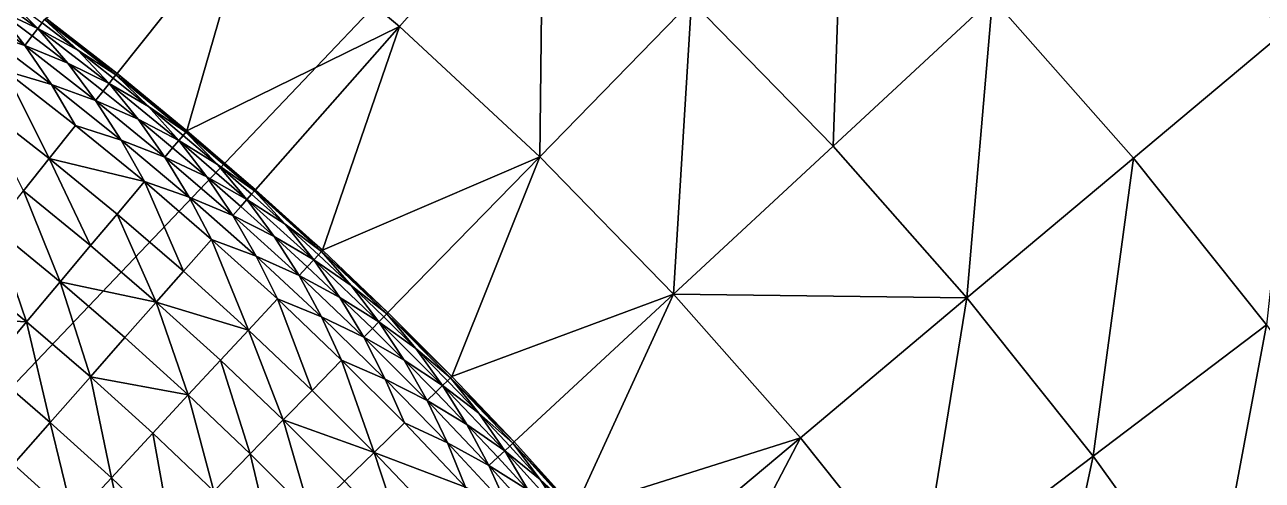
# Model space of a CAD drawing. Header units: millimetres. Extents: x -3250 to 5350, y -3250 to 3250.
# Drawn here: x 1495 to 2349, y 1674 to 1988 of the extents above; entities that cross this region are included whole.
import ezdxf

# ---------------------------------------------------------------- set-up
doc = ezdxf.new("R2010")
doc.units = ezdxf.units.MM
doc.header["$MEASUREMENT"] = 0
doc.layers.add('MESH_3D', color=2, linetype='CONTINUOUS')

msp = doc.modelspace()

# ---------------------------------------------------------------- linework, layer by layer
at = {"layer": 'MESH_3D'}
for points in [[(2150.48, 2436.79, 32500), (-3128.53, 880.23, 32500), (-2326.57, -2269.27, 32500)], [(2150.48, 2436.79, 32500), (-2269.27, 2326.57, 32500), (-3128.53, 880.23, 32500)], [(2150.48, 2436.79, 32500), (-2326.57, -2269.27, 32500), (3105.61, 957.95, 32500)], [(2150.48, 2436.79, 32500), (3105.61, 957.95, 32500), (2590.68, 1962.36, 32500)], [(2150.48, 2436.79, 32500), (2590.68, 1962.36, 32500), (2540.95, 2026.34, 32500)], [(2059.8, 2111.81, 24600), (2052.55, 1904.48, 24400), (1955.06, 2004.43, 24400)], [(2059.8, 2111.81, 24600), (2162.5, 2006.51, 24600), (2052.55, 1904.48, 24400)], [(1852.72, 2099.39, 24400), (1753.47, 1986.92, 24200), (1652.25, 2071.85, 24200)], [(1852.72, 2099.39, 24400), (1850.33, 1897.05, 24200), (1753.47, 1986.92, 24200)], [(1852.72, 2099.39, 24400), (1955.06, 2004.43, 24400), (1850.33, 1897.05, 24200)], [(1652.25, 2071.85, 24200), (1558.72, 1954.58, 24000), (1509.51, 1992.83, 24000)], [(1652.25, 2071.85, 24200), (1606.97, 1915.11, 24000), (1558.72, 1954.58, 24000)], [(1652.25, 2071.85, 24200), (1753.47, 1986.92, 24200), (1606.97, 1915.11, 24000)], [(1475.38, 1999.07, -138.74), (1454.18, 2022.64, -105.25), (1504.15, 1985.75, -105.25)], [(1482.09, 2008.16, -71.93), (1504.15, 1985.75, -105.25), (1454.18, 2022.64, -105.25)], [(1464.4, 1984.19, -205.25), (1445.5, 2010.57, -171.85), (1495.18, 1973.91, -171.85)], [(1475.38, 1999.07, -138.74), (1495.18, 1973.91, -171.85), (1445.5, 2010.57, -171.85)], [(1482.09, 2008.16, -71.93), (1507.01, 1989.53, -71.93), (1504.15, 1985.75, -105.25)], [(2162.5, 2006.51, 24600), (2144.92, 1799.81, 24400), (2052.55, 1904.48, 24400)], [(2162.5, 2006.51, 24600), (2259.83, 1896.22, 24600), (2144.92, 1799.81, 24400)], [(2374.74, 1992.64, 24800), (2259.83, 1896.22, 24600), (2162.5, 2006.51, 24600)], [(1475.38, 1999.07, -138.74), (1500.18, 1980.52, -138.74), (1495.18, 1973.91, -171.85)], [(1475.38, 1999.07, -138.74), (1504.15, 1985.75, -105.25), (1500.18, 1980.52, -138.74)], [(1955.06, 2004.43, 24400), (1942.59, 1802.46, 24200), (1850.33, 1897.05, 24200)], [(1955.06, 2004.43, 24400), (2052.55, 1904.48, 24400), (1942.59, 1802.46, 24200)], [(1507.01, 1989.53, -71.93), (1531.69, 1970.59, -71.93), (1504.15, 1985.75, -105.25)], [(1507.01, 1989.53, -71.93), (1508.8, 1991.89, -38.42), (1531.69, 1970.59, -71.93)], [(1508.8, 1991.89, -38.42), (1509.51, 1992.83), (1558.72, 1954.58)], [(1508.8, 1991.89, -38.42), (1558.72, 1954.58), (1557.99, 1953.66, -38.42)], [(1531.69, 1970.59, -71.93), (1508.8, 1991.89, -38.42), (1557.99, 1953.66, -38.42)], [(1509.51, 1992.83, 24000), (1558.72, 1954.58), (1509.51, 1992.83)], [(1509.51, 1992.83, 24000), (1558.72, 1954.58, 24000), (1558.72, 1954.58)], [(2374.74, 1992.64, 24800), (2351.54, 1781.22, 24600), (2259.83, 1896.22, 24600)], [(1464.4, 1984.19, -205.25), (1495.18, 1973.91, -171.85), (1513.41, 1947.07, -205.25)], [(1464.4, 1984.19, -205.25), (1513.41, 1947.07, -205.25), (1481.87, 1956.34, -238.11)], [(1500.18, 1980.52, -138.74), (1524.76, 1961.66, -138.74), (1495.18, 1973.91, -171.85)], [(1500.18, 1980.52, -138.74), (1504.15, 1985.75, -105.25), (1524.76, 1961.66, -138.74)], [(1524.76, 1961.66, -138.74), (1504.15, 1985.75, -105.25), (1553.19, 1947.64, -105.25)], [(1531.69, 1970.59, -71.93), (1553.19, 1947.64, -105.25), (1504.15, 1985.75, -105.25)], [(1753.47, 1986.92, 24200), (1654.21, 1874.45, 24000), (1606.97, 1915.11, 24000)], [(1753.47, 1986.92, 24200), (1700.43, 1832.63, 24000), (1654.21, 1874.45, 24000)], [(1753.47, 1986.92, 24200), (1850.33, 1897.05, 24200), (1700.43, 1832.63, 24000)], [(1513.41, 1947.07, -205.25), (1495.18, 1973.91, -171.85), (1543.92, 1936.02, -171.85)], [(1524.76, 1961.66, -138.74), (1543.92, 1936.02, -171.85), (1495.18, 1973.91, -171.85)], [(1531.69, 1970.59, -71.93), (1557.99, 1953.66, -38.42), (1556.14, 1951.34, -71.93)], [(1531.69, 1970.59, -71.93), (1556.14, 1951.34, -71.93), (1553.19, 1947.64, -105.25)], [(1481.87, 1956.34, -238.11), (1511.98, 1895.97, -303.82), (1464.24, 1933.07, -303.82)], [(1481.87, 1956.34, -238.11), (1530.18, 1918.79, -238.11), (1511.98, 1895.97, -303.82)], [(1513.41, 1947.07, -205.25), (1530.18, 1918.79, -238.11), (1481.87, 1956.34, -238.11)], [(1524.76, 1961.66, -138.74), (1549.09, 1942.5, -138.74), (1543.92, 1936.02, -171.85)], [(1524.76, 1961.66, -138.74), (1553.19, 1947.64, -105.25), (1549.09, 1942.5, -138.74)], [(1513.41, 1947.07, -205.25), (1561.48, 1908.73, -205.25), (1530.18, 1918.79, -238.11)], [(1513.41, 1947.07, -205.25), (1543.92, 1936.02, -171.85), (1561.48, 1908.73, -205.25)], [(1549.09, 1942.5, -138.74), (1553.19, 1947.64, -105.25), (1573.19, 1923.04, -138.74)], [(1556.14, 1951.34, -71.93), (1580.35, 1931.79, -71.93), (1553.19, 1947.64, -105.25)], [(1573.19, 1923.04, -138.74), (1553.19, 1947.64, -105.25), (1601.26, 1908.31, -105.25)], [(1580.35, 1931.79, -71.93), (1601.26, 1908.31, -105.25), (1553.19, 1947.64, -105.25)], [(1556.14, 1951.34, -71.93), (1557.99, 1953.66, -38.42), (1580.35, 1931.79, -71.93)], [(1557.99, 1953.66, -38.42), (1558.72, 1954.58), (1606.21, 1914.21, -38.42)], [(1580.35, 1931.79, -71.93), (1557.99, 1953.66, -38.42), (1606.21, 1914.21, -38.42)], [(1606.21, 1914.21, -38.42), (1558.72, 1954.58), (1606.97, 1915.11)], [(1558.72, 1954.58, 24000), (1606.97, 1915.11), (1558.72, 1954.58)], [(1558.72, 1954.58, 24000), (1606.97, 1915.11, 24000), (1606.97, 1915.11)], [(1549.09, 1942.5, -138.74), (1573.19, 1923.04, -138.74), (1543.92, 1936.02, -171.85)], [(1464.24, 1933.07, -303.82), (1511.98, 1895.97, -303.82), (1494.27, 1873.76, -355.73)], [(1561.48, 1908.73, -205.25), (1543.92, 1936.02, -171.85), (1591.71, 1896.93, -171.85)], [(1573.19, 1923.04, -138.74), (1591.71, 1896.93, -171.85), (1543.92, 1936.02, -171.85)], [(1580.35, 1931.79, -71.93), (1606.21, 1914.21, -38.42), (1604.31, 1911.94, -71.93)], [(1580.35, 1931.79, -71.93), (1604.31, 1911.94, -71.93), (1601.26, 1908.31, -105.25)], [(1573.19, 1923.04, -138.74), (1601.26, 1908.31, -105.25), (1597.04, 1903.28, -138.74)], [(1573.19, 1923.04, -138.74), (1597.04, 1903.28, -138.74), (1591.71, 1896.93, -171.85)], [(1530.18, 1918.79, -238.11), (1577.55, 1880.05, -238.11), (1511.98, 1895.97, -303.82)], [(1561.48, 1908.73, -205.25), (1577.55, 1880.05, -238.11), (1530.18, 1918.79, -238.11)], [(1604.31, 1911.94, -71.93), (1606.21, 1914.21, -38.42), (1628.02, 1891.79, -71.93)], [(1606.21, 1914.21, -38.42), (1606.97, 1915.11), (1654.21, 1874.45)], [(1606.21, 1914.21, -38.42), (1654.21, 1874.45), (1653.43, 1873.57, -38.42)], [(1628.02, 1891.79, -71.93), (1606.21, 1914.21, -38.42), (1653.43, 1873.57, -38.42)], [(1654.21, 1874.45, 24000), (1654.21, 1874.45), (1606.97, 1915.11)], [(1606.97, 1915.11, 24000), (1654.21, 1874.45, 24000), (1606.97, 1915.11)], [(1561.48, 1908.73, -205.25), (1591.71, 1896.93, -171.85), (1608.58, 1869.21, -205.25)], [(1561.48, 1908.73, -205.25), (1608.58, 1869.21, -205.25), (1577.55, 1880.05, -238.11)], [(1597.04, 1903.28, -138.74), (1601.26, 1908.31, -105.25), (1620.64, 1883.22, -138.74)], [(1604.31, 1911.94, -71.93), (1628.02, 1891.79, -71.93), (1601.26, 1908.31, -105.25)], [(1620.64, 1883.22, -138.74), (1601.26, 1908.31, -105.25), (1648.34, 1867.8, -105.25)], [(1628.02, 1891.79, -71.93), (1648.34, 1867.8, -105.25), (1601.26, 1908.31, -105.25)], [(2052.55, 1904.48, 24400), (2144.92, 1799.81, 24400), (1942.59, 1802.46, 24200)], [(1511.98, 1895.97, -303.82), (1540.52, 1835.92, -355.73), (1494.27, 1873.76, -355.73)], [(1511.98, 1895.97, -303.82), (1558.78, 1857.68, -303.82), (1540.52, 1835.92, -355.73)], [(1577.55, 1880.05, -238.11), (1558.78, 1857.68, -303.82), (1511.98, 1895.97, -303.82)], [(1597.04, 1903.28, -138.74), (1620.64, 1883.22, -138.74), (1591.71, 1896.93, -171.85)], [(1608.58, 1869.21, -205.25), (1591.71, 1896.93, -171.85), (1638.51, 1856.65, -171.85)], [(1620.64, 1883.22, -138.74), (1638.51, 1856.65, -171.85), (1591.71, 1896.93, -171.85)], [(1850.33, 1897.05, 24200), (1745.59, 1789.67, 24000), (1700.43, 1832.63, 24000)], [(1850.33, 1897.05, 24200), (1789.67, 1745.59, 24000), (1745.59, 1789.67, 24000)], [(1850.33, 1897.05, 24200), (1942.59, 1802.46, 24200), (1789.67, 1745.59, 24000)], [(2259.83, 1896.22, 24600), (2231.97, 1690.65, 24400), (2144.92, 1799.81, 24400)], [(2259.83, 1896.22, 24600), (2351.54, 1781.22, 24600), (2231.97, 1690.65, 24400)], [(1628.02, 1891.79, -71.93), (1651.47, 1871.35, -71.93), (1648.34, 1867.8, -105.25)], [(1628.02, 1891.79, -71.93), (1653.43, 1873.57, -38.42), (1651.47, 1871.35, -71.93)], [(1577.55, 1880.05, -238.11), (1604.61, 1818.24, -303.82), (1558.78, 1857.68, -303.82)], [(1577.55, 1880.05, -238.11), (1623.93, 1840.13, -238.11), (1604.61, 1818.24, -303.82)], [(1608.58, 1869.21, -205.25), (1623.93, 1840.13, -238.11), (1577.55, 1880.05, -238.11)], [(1620.64, 1883.22, -138.74), (1648.34, 1867.8, -105.25), (1643.99, 1862.87, -138.74)], [(1620.64, 1883.22, -138.74), (1643.99, 1862.87, -138.74), (1638.51, 1856.65, -171.85)], [(1494.27, 1873.76, -355.73), (1519.5, 1810.87, -406.77), (1473.88, 1848.19, -406.77)], [(1494.27, 1873.76, -355.73), (1540.52, 1835.92, -355.73), (1519.5, 1810.87, -406.77)], [(1651.47, 1871.35, -71.93), (1674.67, 1850.61, -71.93), (1648.34, 1867.8, -105.25)], [(1651.47, 1871.35, -71.93), (1653.43, 1873.57, -38.42), (1674.67, 1850.61, -71.93)], [(1653.43, 1873.57, -38.42), (1654.21, 1874.45), (1700.43, 1832.63)], [(1653.43, 1873.57, -38.42), (1700.43, 1832.63), (1699.63, 1831.76, -38.42)], [(1674.67, 1850.61, -71.93), (1653.43, 1873.57, -38.42), (1699.63, 1831.76, -38.42)], [(1654.21, 1874.45, 24000), (1700.43, 1832.63), (1654.21, 1874.45)], [(1654.21, 1874.45, 24000), (1700.43, 1832.63, 24000), (1700.43, 1832.63)], [(1608.58, 1869.21, -205.25), (1654.68, 1828.52, -205.25), (1623.93, 1840.13, -238.11)], [(1608.58, 1869.21, -205.25), (1638.51, 1856.65, -171.85), (1654.68, 1828.52, -205.25)], [(1643.99, 1862.87, -138.74), (1667.09, 1842.23, -138.74), (1638.51, 1856.65, -171.85)], [(1643.99, 1862.87, -138.74), (1648.34, 1867.8, -105.25), (1667.09, 1842.23, -138.74)], [(1667.09, 1842.23, -138.74), (1648.34, 1867.8, -105.25), (1694.39, 1826.12, -105.25)], [(1674.67, 1850.61, -71.93), (1694.39, 1826.12, -105.25), (1648.34, 1867.8, -105.25)], [(1558.78, 1857.68, -303.82), (1585.82, 1796.95, -355.73), (1540.52, 1835.92, -355.73)], [(1558.78, 1857.68, -303.82), (1604.61, 1818.24, -303.82), (1585.82, 1796.95, -355.73)], [(1654.68, 1828.52, -205.25), (1638.51, 1856.65, -171.85), (1684.28, 1815.23, -171.85)], [(1667.09, 1842.23, -138.74), (1684.28, 1815.23, -171.85), (1638.51, 1856.65, -171.85)], [(1473.88, 1848.19, -406.77), (1496.37, 1783.31, -455.71), (1451.45, 1820.06, -455.71)], [(1473.88, 1848.19, -406.77), (1519.5, 1810.87, -406.77), (1496.37, 1783.31, -455.71)], [(1674.67, 1850.61, -71.93), (1699.63, 1831.76, -38.42), (1697.61, 1829.59, -71.93)], [(1674.67, 1850.61, -71.93), (1697.61, 1829.59, -71.93), (1694.39, 1826.12, -105.25)], [(1540.52, 1835.92, -355.73), (1585.82, 1796.95, -355.73), (1519.5, 1810.87, -406.77)], [(1623.93, 1840.13, -238.11), (1649.44, 1777.67, -303.82), (1604.61, 1818.24, -303.82)], [(1623.93, 1840.13, -238.11), (1669.3, 1799.07, -238.11), (1649.44, 1777.67, -303.82)], [(1654.68, 1828.52, -205.25), (1669.3, 1799.07, -238.11), (1623.93, 1840.13, -238.11)], [(1667.09, 1842.23, -138.74), (1694.39, 1826.12, -105.25), (1689.92, 1821.31, -138.74)], [(1667.09, 1842.23, -138.74), (1689.92, 1821.31, -138.74), (1684.28, 1815.23, -171.85)], [(1654.68, 1828.52, -205.25), (1699.76, 1786.7, -205.25), (1669.3, 1799.07, -238.11)], [(1654.68, 1828.52, -205.25), (1684.28, 1815.23, -171.85), (1699.76, 1786.7, -205.25)], [(1697.61, 1829.59, -71.93), (1720.29, 1808.29, -71.93), (1694.39, 1826.12, -105.25)], [(1697.61, 1829.59, -71.93), (1699.63, 1831.76, -38.42), (1720.29, 1808.29, -71.93)], [(1699.63, 1831.76, -38.42), (1700.43, 1832.63), (1745.59, 1789.67)], [(1699.63, 1831.76, -38.42), (1745.59, 1789.67), (1744.77, 1788.82, -38.42)], [(1720.29, 1808.29, -71.93), (1699.63, 1831.76, -38.42), (1744.77, 1788.82, -38.42)], [(1745.59, 1789.67, 24000), (1745.59, 1789.67), (1700.43, 1832.63)], [(1700.43, 1832.63, 24000), (1745.59, 1789.67, 24000), (1700.43, 1832.63)], [(1451.45, 1820.06, -455.71), (1496.37, 1783.31, -455.71), (1425.26, 1787.22, -506.08)], [(1604.61, 1818.24, -303.82), (1649.44, 1777.67, -303.82), (1585.82, 1796.95, -355.73)], [(1689.92, 1821.31, -138.74), (1712.5, 1800.1, -138.74), (1684.28, 1815.23, -171.85)], [(1689.92, 1821.31, -138.74), (1694.39, 1826.12, -105.25), (1712.5, 1800.1, -138.74)], [(1712.5, 1800.1, -138.74), (1694.39, 1826.12, -105.25), (1739.39, 1783.31, -105.25)], [(1720.29, 1808.29, -71.93), (1739.39, 1783.31, -105.25), (1694.39, 1826.12, -105.25)], [(1519.5, 1810.87, -406.77), (1540.36, 1745.45, -455.71), (1496.37, 1783.31, -455.71)], [(1519.5, 1810.87, -406.77), (1564.18, 1772.43, -406.77), (1540.36, 1745.45, -455.71)], [(1585.82, 1796.95, -355.73), (1564.18, 1772.43, -406.77), (1519.5, 1810.87, -406.77)], [(1699.76, 1786.7, -205.25), (1684.28, 1815.23, -171.85), (1729.02, 1772.67, -171.85)], [(1712.5, 1800.1, -138.74), (1729.02, 1772.67, -171.85), (1684.28, 1815.23, -171.85)], [(1720.29, 1808.29, -71.93), (1742.7, 1786.7, -71.93), (1739.39, 1783.31, -105.25)], [(1720.29, 1808.29, -71.93), (1744.77, 1788.82, -38.42), (1742.7, 1786.7, -71.93)], [(1942.59, 1802.46, 24200), (1832.63, 1700.43, 24000), (1789.67, 1745.59, 24000)], [(1942.59, 1802.46, 24200), (1874.45, 1654.21, 24000), (1832.63, 1700.43, 24000)], [(1942.59, 1802.46, 24200), (2030.02, 1703.39, 24200), (1874.45, 1654.21, 24000)], [(2144.92, 1799.81, 24400), (2030.02, 1703.39, 24200), (1942.59, 1802.46, 24200)], [(1585.82, 1796.95, -355.73), (1607.88, 1732.88, -406.77), (1564.18, 1772.43, -406.77)], [(1585.82, 1796.95, -355.73), (1630.12, 1756.85, -355.73), (1607.88, 1732.88, -406.77)], [(1649.44, 1777.67, -303.82), (1630.12, 1756.85, -355.73), (1585.82, 1796.95, -355.73)], [(1669.3, 1799.07, -238.11), (1693.25, 1736, -303.82), (1649.44, 1777.67, -303.82)], [(1669.3, 1799.07, -238.11), (1713.63, 1756.9, -238.11), (1693.25, 1736, -303.82)], [(1699.76, 1786.7, -205.25), (1713.63, 1756.9, -238.11), (1669.3, 1799.07, -238.11)], [(1712.5, 1800.1, -138.74), (1734.81, 1778.61, -138.74), (1729.02, 1772.67, -171.85)], [(1712.5, 1800.1, -138.74), (1739.39, 1783.31, -105.25), (1734.81, 1778.61, -138.74)], [(2144.92, 1799.81, 24400), (2112.4, 1600.08, 24200), (2030.02, 1703.39, 24200)], [(2144.92, 1799.81, 24400), (2231.97, 1690.65, 24400), (2112.4, 1600.08, 24200)], [(1496.37, 1783.31, -455.71), (1469.38, 1751.13, -506.08), (1425.26, 1787.22, -506.08)], [(1699.76, 1786.7, -205.25), (1743.77, 1743.77, -205.25), (1713.63, 1756.9, -238.11)], [(1699.76, 1786.7, -205.25), (1729.02, 1772.67, -171.85), (1743.77, 1743.77, -205.25)], [(1742.7, 1786.7, -71.93), (1764.84, 1764.84, -71.93), (1739.39, 1783.31, -105.25)], [(1742.7, 1786.7, -71.93), (1744.77, 1788.82, -38.42), (1764.84, 1764.84, -71.93)], [(1744.77, 1788.82, -38.42), (1745.59, 1789.67), (1789.67, 1745.59)], [(1744.77, 1788.82, -38.42), (1789.67, 1745.59), (1788.82, 1744.77, -38.42)], [(1764.84, 1764.84, -71.93), (1744.77, 1788.82, -38.42), (1788.82, 1744.77, -38.42)], [(1745.59, 1789.67, 24000), (1789.67, 1745.59), (1745.59, 1789.67)], [(1745.59, 1789.67, 24000), (1789.67, 1745.59, 24000), (1789.67, 1745.59)], [(1496.37, 1783.31, -455.71), (1512.58, 1713.96, -506.08), (1469.38, 1751.13, -506.08)], [(1496.37, 1783.31, -455.71), (1540.36, 1745.45, -455.71), (1512.58, 1713.96, -506.08)], [(1649.44, 1777.67, -303.82), (1673.41, 1715.67, -355.73), (1630.12, 1756.85, -355.73)], [(1649.44, 1777.67, -303.82), (1693.25, 1736, -303.82), (1673.41, 1715.67, -355.73)], [(1734.81, 1778.61, -138.74), (1756.84, 1756.84, -138.74), (1729.02, 1772.67, -171.85)], [(1734.81, 1778.61, -138.74), (1739.39, 1783.31, -105.25), (1756.84, 1756.84, -138.74)], [(1756.84, 1756.84, -138.74), (1739.39, 1783.31, -105.25), (1783.31, 1739.39, -105.25)], [(1764.84, 1764.84, -71.93), (1783.31, 1739.39, -105.25), (1739.39, 1783.31, -105.25)], [(2351.54, 1781.22, 24600), (2313.47, 1577.3, 24400), (2231.97, 1690.65, 24400)], [(2351.54, 1781.22, 24600), (2437.4, 1661.79, 24600), (2313.47, 1577.3, 24400)], [(1564.18, 1772.43, -406.77), (1607.88, 1732.88, -406.77), (1540.36, 1745.45, -455.71)], [(1743.77, 1743.77, -205.25), (1729.02, 1772.67, -171.85), (1772.67, 1729.02, -171.85)], [(1756.84, 1756.84, -138.74), (1772.67, 1729.02, -171.85), (1729.02, 1772.67, -171.85)], [(1764.84, 1764.84, -71.93), (1788.82, 1744.77, -38.42), (1786.7, 1742.7, -71.93)], [(1764.84, 1764.84, -71.93), (1786.7, 1742.7, -71.93), (1783.31, 1739.39, -105.25)], [(1469.38, 1751.13, -506.08), (1512.58, 1713.96, -506.08), (1487.22, 1685.23, -547.31)], [(1630.12, 1756.85, -355.73), (1650.58, 1692.26, -406.77), (1607.88, 1732.88, -406.77)], [(1630.12, 1756.85, -355.73), (1673.41, 1715.67, -355.73), (1650.58, 1692.26, -406.77)], [(1713.63, 1756.9, -238.11), (1736, 1693.25, -303.82), (1693.25, 1736, -303.82)], [(1713.63, 1756.9, -238.11), (1756.9, 1713.63, -238.11), (1736, 1693.25, -303.82)], [(1743.77, 1743.77, -205.25), (1756.9, 1713.63, -238.11), (1713.63, 1756.9, -238.11)], [(1756.84, 1756.84, -138.74), (1783.31, 1739.39, -105.25), (1778.61, 1734.81, -138.74)], [(1756.84, 1756.84, -138.74), (1778.61, 1734.81, -138.74), (1772.67, 1729.02, -171.85)], [(1540.36, 1745.45, -455.71), (1554.84, 1675.71, -506.08), (1512.58, 1713.96, -506.08)], [(1540.36, 1745.45, -455.71), (1583.4, 1706.5, -455.71), (1554.84, 1675.71, -506.08)], [(1607.88, 1732.88, -406.77), (1583.4, 1706.5, -455.71), (1540.36, 1745.45, -455.71)], [(1743.77, 1743.77, -205.25), (1772.67, 1729.02, -171.85), (1786.7, 1699.76, -205.25)], [(1743.77, 1743.77, -205.25), (1786.7, 1699.76, -205.25), (1756.9, 1713.63, -238.11)], [(1786.7, 1742.7, -71.93), (1808.29, 1720.29, -71.93), (1783.31, 1739.39, -105.25)], [(1786.7, 1742.7, -71.93), (1788.82, 1744.77, -38.42), (1808.29, 1720.29, -71.93)], [(1788.82, 1744.77, -38.42), (1789.67, 1745.59), (1832.63, 1700.43)], [(1788.82, 1744.77, -38.42), (1832.63, 1700.43), (1831.76, 1699.63, -38.42)], [(1808.29, 1720.29, -71.93), (1788.82, 1744.77, -38.42), (1831.76, 1699.63, -38.42)], [(1832.63, 1700.43, 24000), (1832.63, 1700.43), (1789.67, 1745.59)], [(1789.67, 1745.59, 24000), (1832.63, 1700.43, 24000), (1789.67, 1745.59)], [(1607.88, 1732.88, -406.77), (1625.45, 1666.49, -455.71), (1583.4, 1706.5, -455.71)], [(1607.88, 1732.88, -406.77), (1650.58, 1692.26, -406.77), (1625.45, 1666.49, -455.71)], [(1693.25, 1736, -303.82), (1736, 1693.25, -303.82), (1673.41, 1715.67, -355.73)], [(1778.61, 1734.81, -138.74), (1800.1, 1712.5, -138.74), (1772.67, 1729.02, -171.85)], [(1778.61, 1734.81, -138.74), (1783.31, 1739.39, -105.25), (1800.1, 1712.5, -138.74)], [(1800.1, 1712.5, -138.74), (1783.31, 1739.39, -105.25), (1826.12, 1694.39, -105.25)], [(1808.29, 1720.29, -71.93), (1826.12, 1694.39, -105.25), (1783.31, 1739.39, -105.25)], [(1786.7, 1699.76, -205.25), (1772.67, 1729.02, -171.85), (1815.23, 1684.28, -171.85)], [(1800.1, 1712.5, -138.74), (1815.23, 1684.28, -171.85), (1772.67, 1729.02, -171.85)], [(1673.41, 1715.67, -355.73), (1692.26, 1650.58, -406.77), (1650.58, 1692.26, -406.77)], [(1673.41, 1715.67, -355.73), (1715.67, 1673.41, -355.73), (1692.26, 1650.58, -406.77)], [(1736, 1693.25, -303.82), (1715.67, 1673.41, -355.73), (1673.41, 1715.67, -355.73)], [(1808.29, 1720.29, -71.93), (1831.76, 1699.63, -38.42), (1829.59, 1697.61, -71.93)], [(1808.29, 1720.29, -71.93), (1829.59, 1697.61, -71.93), (1826.12, 1694.39, -105.25)], [(1512.58, 1713.96, -506.08), (1528.77, 1647.63, -547.31), (1487.22, 1685.23, -547.31)], [(1512.58, 1713.96, -506.08), (1554.84, 1675.71, -506.08), (1528.77, 1647.63, -547.31)], [(1756.9, 1713.63, -238.11), (1799.07, 1669.3, -238.11), (1736, 1693.25, -303.82)], [(1786.7, 1699.76, -205.25), (1799.07, 1669.3, -238.11), (1756.9, 1713.63, -238.11)], [(1800.1, 1712.5, -138.74), (1826.12, 1694.39, -105.25), (1821.31, 1689.92, -138.74)], [(1800.1, 1712.5, -138.74), (1821.31, 1689.92, -138.74), (1815.23, 1684.28, -171.85)], [(1583.4, 1706.5, -455.71), (1596.13, 1636.43, -506.08), (1554.84, 1675.71, -506.08)], [(1583.4, 1706.5, -455.71), (1625.45, 1666.49, -455.71), (1596.13, 1636.43, -506.08)], [(1786.7, 1699.76, -205.25), (1815.23, 1684.28, -171.85), (1828.52, 1654.68, -205.25)], [(1786.7, 1699.76, -205.25), (1828.52, 1654.68, -205.25), (1799.07, 1669.3, -238.11)], [(1829.59, 1697.61, -71.93), (1831.76, 1699.63, -38.42), (1850.61, 1674.67, -71.93)], [(1831.76, 1699.63, -38.42), (1832.63, 1700.43), (1874.45, 1654.21)], [(1831.76, 1699.63, -38.42), (1874.45, 1654.21), (1873.57, 1653.43, -38.42)], [(1850.61, 1674.67, -71.93), (1831.76, 1699.63, -38.42), (1873.57, 1653.43, -38.42)], [(1832.63, 1700.43, 24000), (1874.45, 1654.21), (1832.63, 1700.43)], [(1832.63, 1700.43, 24000), (1874.45, 1654.21, 24000), (1874.45, 1654.21)], [(2030.02, 1703.39, 24200), (1915.11, 1606.97, 24000), (1874.45, 1654.21, 24000)], [(2030.02, 1703.39, 24200), (1954.58, 1558.72, 24000), (1915.11, 1606.97, 24000)], [(2030.02, 1703.39, 24200), (2112.4, 1600.08, 24200), (1954.58, 1558.72, 24000)], [(1650.58, 1692.26, -406.77), (1666.49, 1625.45, -455.71), (1625.45, 1666.49, -455.71)], [(1650.58, 1692.26, -406.77), (1692.26, 1650.58, -406.77), (1666.49, 1625.45, -455.71)], [(1736, 1693.25, -303.82), (1756.85, 1630.12, -355.73), (1715.67, 1673.41, -355.73)], [(1736, 1693.25, -303.82), (1777.67, 1649.44, -303.82), (1756.85, 1630.12, -355.73)], [(1799.07, 1669.3, -238.11), (1777.67, 1649.44, -303.82), (1736, 1693.25, -303.82)], [(1821.31, 1689.92, -138.74), (1826.12, 1694.39, -105.25), (1842.23, 1667.09, -138.74)], [(1829.59, 1697.61, -71.93), (1850.61, 1674.67, -71.93), (1826.12, 1694.39, -105.25)], [(1842.23, 1667.09, -138.74), (1826.12, 1694.39, -105.25), (1867.8, 1648.34, -105.25)], [(1850.61, 1674.67, -71.93), (1867.8, 1648.34, -105.25), (1826.12, 1694.39, -105.25)], [(2231.97, 1690.65, 24400), (2189.53, 1492.8, 24200), (2112.4, 1600.08, 24200)], [(2231.97, 1690.65, 24400), (2313.47, 1577.3, 24400), (2189.53, 1492.8, 24200)], [(1487.22, 1685.23, -547.31), (1528.77, 1647.63, -547.31), (1428.36, 1618.53, -630.5)], [(1821.31, 1689.92, -138.74), (1842.23, 1667.09, -138.74), (1815.23, 1684.28, -171.85)], [(1828.52, 1654.68, -205.25), (1815.23, 1684.28, -171.85), (1856.65, 1638.51, -171.85)], [(1842.23, 1667.09, -138.74), (1856.65, 1638.51, -171.85), (1815.23, 1684.28, -171.85)], [(1554.84, 1675.71, -506.08), (1569.37, 1609, -547.31), (1528.77, 1647.63, -547.31)], [(1554.84, 1675.71, -506.08), (1596.13, 1636.43, -506.08), (1569.37, 1609, -547.31)], [(1850.61, 1674.67, -71.93), (1871.35, 1651.47, -71.93), (1867.8, 1648.34, -105.25)], [(1850.61, 1674.67, -71.93), (1873.57, 1653.43, -38.42), (1871.35, 1651.47, -71.93)]]:
    msp.add_3dface(points, dxfattribs=at)

doc.saveas('drawing.dxf')
